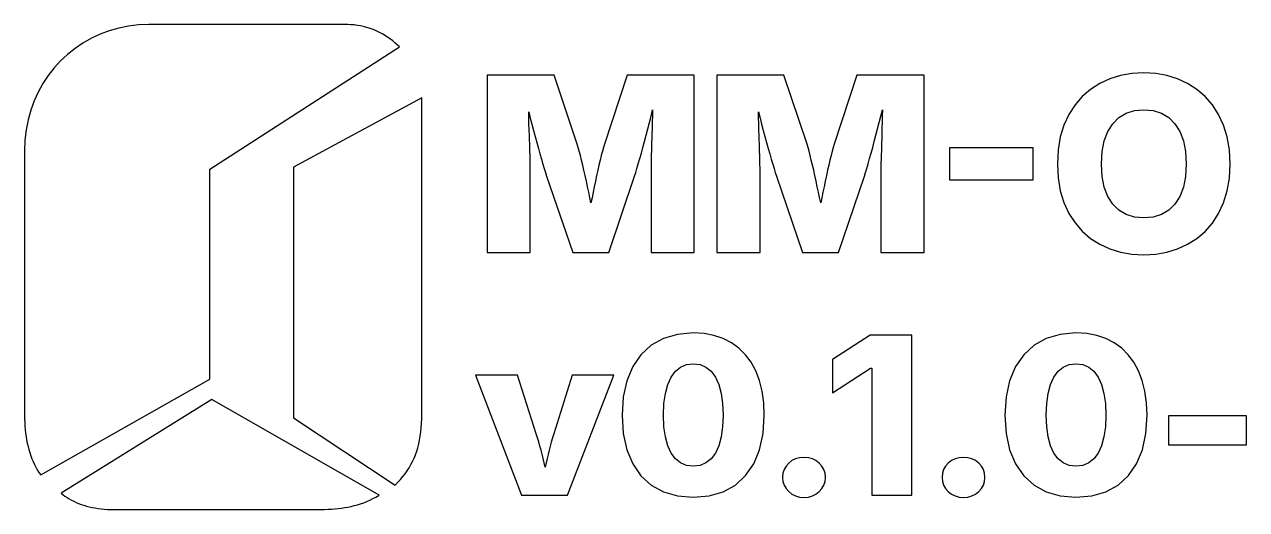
# Model space of a CAD drawing. Header units: metres. Extents: x 0.8 to 36.3, y 0.8 to 8.8.
# Drawn here: x 0.8 to 20.96, y 0.8 to 8.8 of the extents above; entities that cross this region are included whole.
import ezdxf

# ---------------------------------------------------------------- set-up
doc = ezdxf.new("R2010")
doc.units = ezdxf.units.M

msp = doc.modelspace()

# ---------------------------------------------------------------- linework, layer by layer
for p, q in [((2.19832, 8.6962), (2.0479, 8.6398)), ((2.35428, 8.74089), (2.19832, 8.6962)), ((2.51529, 8.77341), (2.35428, 8.74089)), ((2.68083, 8.79326), (2.51529, 8.77341)), ((2.85042, 8.79999), (2.68083, 8.79326)), ((6.0773, 8.79999), (2.85042, 8.79999)), ((6.13226, 8.79898), (6.0773, 8.79999)), ((6.1862, 8.79599), (6.13226, 8.79898)), ((6.23915, 8.79103), (6.1862, 8.79599)), ((6.29109, 8.78413), (6.23915, 8.79103)), ((6.34201, 8.77531), (6.29109, 8.78413)), ((6.39192, 8.7646), (6.34201, 8.77531)), ((6.44083, 8.75201), (6.39192, 8.7646)), ((6.48874, 8.73761), (6.44083, 8.75201)), ((6.53563, 8.72137), (6.48874, 8.73761)), ((6.58151, 8.70335), (6.53563, 8.72137)), ((6.62637, 8.68356), (6.58151, 8.70335)), ((6.67024, 8.66205), (6.62637, 8.68356)), ((1.7657, 8.49385), (1.63495, 8.40524)), ((1.90352, 8.57219), (1.7657, 8.49385)), ((2.0479, 8.6398), (1.90352, 8.57219)), ((6.7131, 8.63881), (6.67024, 8.66205)), ((6.75494, 8.61388), (6.7131, 8.63881)), ((6.79579, 8.58728), (6.75494, 8.61388)), ((6.83562, 8.55905), (6.79579, 8.58728)), ((6.87445, 8.52921), (6.83562, 8.55905)), ((6.91226, 8.49777), (6.87445, 8.52921)), ((6.94907, 8.46478), (6.91226, 8.49777)), ((1.51175, 8.30684), (1.39664, 8.19916)), ((1.63495, 8.40524), (1.51175, 8.30684)), ((3.85881, 6.41344), (6.98486, 8.43025)), ((6.98486, 8.43025), (6.94907, 8.46478)), ((1.29007, 8.08264), (1.1926, 7.95778)), ((1.39664, 8.19916), (1.29007, 8.08264)), ((1.1926, 7.95778), (1.10469, 7.82504)), ((9.53793, 7.9613), (8.43303, 7.9613)), ((8.43303, 7.9613), (8.43303, 5.03975)), ((9.91963, 6.82405), (9.53793, 7.9613)), ((10.7413, 7.9613), (10.3656, 6.82405)), ((11.8482, 7.9613), (10.7413, 7.9613)), ((11.8482, 5.03975), (11.8482, 7.9613)), ((13.3282, 7.9613), (12.2233, 7.9613)), ((12.2233, 7.9613), (12.2233, 5.03975)), ((13.7099, 6.82405), (13.3282, 7.9613)), ((14.5316, 7.9613), (14.1559, 6.82405)), ((15.6385, 7.9613), (14.5316, 7.9613)), ((15.6385, 5.03975), (15.6385, 7.9613)), ((18.7049, 7.90237), (18.5386, 7.82602)), ((18.8814, 7.95691), (18.7049, 7.90237)), ((19.068, 7.98962), (18.8814, 7.95691)), ((19.2648, 8.00053), (19.068, 7.98962)), ((19.4599, 7.98962), (19.2648, 8.00053)), ((19.6453, 7.95691), (19.4599, 7.98962)), ((19.821, 7.90237), (19.6453, 7.95691)), ((19.987, 7.82602), (19.821, 7.90237)), ((1.02689, 7.68494), (0.95966, 7.53792)), ((1.10469, 7.82504), (1.02689, 7.68494)), ((18.3857, 7.72871), (18.2496, 7.6113)), ((18.5386, 7.82602), (18.3857, 7.72871)), ((20.1399, 7.72871), (19.987, 7.82602)), ((20.2761, 7.6113), (20.1399, 7.72871)), ((0.95966, 7.53792), (0.90352, 7.38446)), ((7.35461, 7.5899), (5.23697, 6.44705)), ((7.35461, 2.37982), (7.35461, 7.5899)), ((18.1301, 7.4738), (18.0273, 7.31619)), ((18.2496, 7.6113), (18.1301, 7.4738)), ((20.3955, 7.4738), (20.2761, 7.6113)), ((20.4983, 7.31619), (20.3955, 7.4738)), ((0.90352, 7.38446), (0.85898, 7.22507)), ((9.12021, 7.26253), (9.11806, 7.35933)), ((9.11806, 7.35933), (9.14349, 7.25659)), ((9.12259, 7.16425), (9.12021, 7.26253)), ((11.1097, 7.18434), (11.1357, 7.28864)), ((11.1357, 7.28864), (11.1611, 7.39267)), ((11.159, 7.29366), (11.1566, 7.19269)), ((11.1611, 7.39267), (11.159, 7.29366)), ((12.9105, 7.26253), (12.9083, 7.35933)), ((12.9083, 7.35933), (12.9338, 7.25659)), ((12.9129, 7.16425), (12.9105, 7.26253)), ((14.9, 7.18434), (14.926, 7.28864)), ((14.926, 7.28864), (14.9514, 7.39267)), ((14.9493, 7.29366), (14.9469, 7.19269)), ((14.9514, 7.39267), (14.9493, 7.29366)), ((18.0273, 7.31619), (17.9447, 7.13937)), ((18.7505, 7.16325), (18.8527, 7.26363)), ((18.8527, 7.26363), (18.9725, 7.33531)), ((18.9725, 7.33531), (19.1099, 7.37833)), ((19.1099, 7.37833), (19.2648, 7.39267)), ((19.2648, 7.39267), (19.4189, 7.37833)), ((19.4189, 7.37833), (19.5556, 7.33531)), ((19.5556, 7.33531), (19.675, 7.26363)), ((19.675, 7.26363), (19.7771, 7.16325)), ((20.5809, 7.13937), (20.4983, 7.31619)), ((0.82655, 7.0602), (0.80672, 6.89034)), ((0.85898, 7.22507), (0.82655, 7.0602)), ((9.12523, 7.06448), (9.12259, 7.16425)), ((9.1281, 6.96326), (9.12523, 7.06448)), ((9.14349, 7.25659), (9.16956, 7.15421)), ((9.16956, 7.15421), (9.19624, 7.05219)), ((11.0557, 6.97502), (11.083, 7.07982)), ((11.083, 7.07982), (11.1097, 7.18434)), ((11.154, 7.08974), (11.1511, 6.98483)), ((11.1566, 7.19269), (11.154, 7.08974)), ((12.9155, 7.06448), (12.9129, 7.16425)), ((12.9184, 6.96326), (12.9155, 7.06448)), ((12.9338, 7.25659), (12.9598, 7.15421)), ((12.9598, 7.15421), (12.9865, 7.05219)), ((14.846, 6.97502), (14.8733, 7.07982)), ((14.8733, 7.07982), (14.9, 7.18434)), ((14.9443, 7.08974), (14.9414, 6.98483)), ((14.9469, 7.19269), (14.9443, 7.08974)), ((17.9447, 7.13937), (17.8857, 6.94415)), ((18.6688, 7.03569), (18.7505, 7.16325)), ((19.7771, 7.16325), (19.8588, 7.03569)), ((20.6399, 6.94415), (20.5809, 7.13937)), ((0.80672, 6.89034), (0.79999, 6.71596)), ((9.1339, 6.76645), (9.1281, 6.96326)), ((9.19624, 7.05219), (9.22356, 6.95053)), ((9.22356, 6.95053), (9.25085, 6.85109)), ((11.0017, 6.77332), (11.0284, 6.87215)), ((11.0284, 6.87215), (11.0557, 6.97502)), ((11.1511, 6.98483), (11.1453, 6.78067)), ((12.9242, 6.76645), (12.9184, 6.96326)), ((12.9865, 7.05219), (13.0138, 6.95053)), ((13.0138, 6.95053), (13.0411, 6.85109)), ((14.792, 6.77332), (14.8187, 6.87215)), ((14.8187, 6.87215), (14.846, 6.97502)), ((14.9414, 6.98483), (14.9356, 6.78067)), ((17.8857, 6.94415), (17.8503, 6.73056)), ((18.5754, 6.70335), (18.6104, 6.88239)), ((18.6104, 6.88239), (18.6688, 7.03569)), ((19.8588, 7.03569), (19.9172, 6.88239)), ((19.9172, 6.88239), (19.9522, 6.70335)), ((20.6753, 6.73056), (20.6399, 6.94415)), ((0.79999, 6.71596), (0.79999, 2.41344)), ((9.13916, 6.58383), (9.1339, 6.76645)), ((9.25085, 6.85109), (9.27754, 6.75568)), ((9.27754, 6.75568), (9.30359, 6.66431)), ((9.30359, 6.66431), (9.32901, 6.57698)), ((9.93527, 6.77025), (9.91963, 6.82405)), ((9.95204, 6.70886), (9.93527, 6.77025)), ((9.96992, 6.63988), (9.95204, 6.70886)), ((10.3332, 6.70862), (10.3153, 6.63931)), ((10.35, 6.77019), (10.3332, 6.70862)), ((10.3656, 6.82405), (10.35, 6.77019)), ((10.9502, 6.58777), (10.9756, 6.67853)), ((10.9756, 6.67853), (11.0017, 6.77332)), ((11.1453, 6.78067), (11.1401, 6.59171)), ((12.9294, 6.58383), (12.9242, 6.76645)), ((13.0411, 6.85109), (13.0678, 6.75568)), ((13.0678, 6.75568), (13.0939, 6.66431)), ((13.0939, 6.66431), (13.1193, 6.57698)), ((13.7256, 6.77025), (13.7099, 6.82405)), ((13.7423, 6.70886), (13.7256, 6.77025)), ((13.7602, 6.63988), (13.7423, 6.70886)), ((14.1235, 6.70862), (14.1056, 6.63931)), ((14.1403, 6.77019), (14.1235, 6.70862)), ((14.1559, 6.82405), (14.1403, 6.77019)), ((14.7405, 6.58777), (14.7659, 6.67853)), ((14.7659, 6.67853), (14.792, 6.77332)), ((14.9356, 6.78067), (14.9303, 6.59171)), ((17.4399, 6.76328), (16.0598, 6.76328)), ((16.0598, 6.76328), (16.0598, 6.23581)), ((17.4399, 6.23581), (17.4399, 6.76328)), ((17.8503, 6.73056), (17.8385, 6.49857)), ((18.5637, 6.49857), (18.5754, 6.70335)), ((19.9522, 6.70335), (19.9639, 6.49857)), ((20.6871, 6.49857), (20.6753, 6.73056)), ((9.14136, 6.5002), (9.13916, 6.58383)), ((9.14293, 6.42477), (9.14136, 6.5002)), ((9.32901, 6.57698), (9.35312, 6.49561)), ((9.35312, 6.49561), (9.37521, 6.42209)), ((9.98895, 6.56328), (9.96992, 6.63988)), ((10.0086, 6.48129), (9.98895, 6.56328)), ((10.0284, 6.39612), (10.0086, 6.48129)), ((10.2767, 6.47993), (10.2571, 6.39464)), ((10.2963, 6.5623), (10.2767, 6.47993)), ((10.3153, 6.63931), (10.2963, 6.5623)), ((10.9035, 6.42674), (10.926, 6.50316)), ((10.926, 6.50316), (10.9502, 6.58777)), ((11.1379, 6.50537), (11.1363, 6.42773)), ((11.1401, 6.59171), (11.1379, 6.50537)), ((12.9316, 6.5002), (12.9294, 6.58383)), ((12.9332, 6.42477), (12.9316, 6.5002)), ((13.1193, 6.57698), (13.1434, 6.49561)), ((13.1434, 6.49561), (13.1655, 6.42209)), ((13.7792, 6.56328), (13.7602, 6.63988)), ((13.7989, 6.48129), (13.7792, 6.56328)), ((13.8186, 6.39612), (13.7989, 6.48129)), ((14.067, 6.47993), (14.0474, 6.39464)), ((14.0866, 6.5623), (14.067, 6.47993)), ((14.1056, 6.63931), (14.0866, 6.5623)), ((14.6938, 6.42674), (14.7163, 6.50316)), ((14.7163, 6.50316), (14.7405, 6.58777)), ((14.9281, 6.50537), (14.9266, 6.42773)), ((14.9303, 6.59171), (14.9281, 6.50537)), ((17.8385, 6.49857), (17.8503, 6.2683)), ((18.5754, 6.29471), (18.5637, 6.49857)), ((19.9639, 6.49857), (19.9522, 6.29471)), ((20.6753, 6.26744), (20.6871, 6.49857)), ((3.85881, 2.95125), (3.85881, 6.41344)), ((5.23697, 6.44705), (5.23697, 2.31259)), ((9.14388, 6.35756), (9.14293, 6.42477)), ((9.1442, 6.29855), (9.14388, 6.35756)), ((9.1442, 5.03975), (9.1442, 6.29855)), ((9.37521, 6.42209), (9.39531, 6.3564)), ((9.39531, 6.3564), (9.41338, 6.29855)), ((9.41338, 6.29855), (9.84531, 5.03975)), ((10.0482, 6.30775), (10.0284, 6.39612)), ((10.0683, 6.21622), (10.0482, 6.30775)), ((10.2376, 6.30641), (10.218, 6.21523)), ((10.2571, 6.39464), (10.2376, 6.30641)), ((10.4379, 5.03975), (10.8638, 6.29855)), ((10.8638, 6.29855), (10.8828, 6.35855)), ((10.8828, 6.35855), (10.9035, 6.42674)), ((11.1353, 6.3588), (11.135, 6.29855)), ((11.135, 6.29855), (11.135, 5.03975)), ((11.1363, 6.42773), (11.1353, 6.3588)), ((12.9342, 6.35756), (12.9332, 6.42477)), ((12.9345, 6.29855), (12.9342, 6.35756)), ((12.9345, 5.03975), (12.9345, 6.29855)), ((13.1655, 6.42209), (13.1856, 6.3564)), ((13.1856, 6.3564), (13.2037, 6.29855)), ((13.2037, 6.29855), (13.6356, 5.03975)), ((13.8385, 6.30775), (13.8186, 6.39612)), ((13.8586, 6.21622), (13.8385, 6.30775)), ((14.0278, 6.30641), (14.0083, 6.21523)), ((14.0474, 6.39464), (14.0278, 6.30641)), ((14.2282, 5.03975), (14.6541, 6.29855)), ((14.6541, 6.29855), (14.6731, 6.35855)), ((14.6731, 6.35855), (14.6938, 6.42674)), ((14.9256, 6.3588), (14.9253, 6.29855)), ((14.9253, 6.29855), (14.9253, 5.03975)), ((14.9266, 6.42773), (14.9256, 6.3588)), ((17.8503, 6.2683), (17.8857, 6.05591)), ((18.6104, 6.11646), (18.5754, 6.29471)), ((19.9522, 6.29471), (19.9172, 6.11646)), ((20.6399, 6.05446), (20.6753, 6.26744)), ((10.0881, 6.12381), (10.0683, 6.21622)), ((10.1075, 6.03288), (10.0881, 6.12381)), ((10.1987, 6.12326), (10.1801, 6.03264)), ((10.218, 6.21523), (10.1987, 6.12326)), ((13.8784, 6.12381), (13.8586, 6.21622)), ((13.8978, 6.03288), (13.8784, 6.12381)), ((13.989, 6.12326), (13.9703, 6.03264)), ((14.0083, 6.21523), (13.989, 6.12326)), ((16.0598, 6.23581), (17.4399, 6.23581)), ((17.8857, 6.05591), (17.9447, 5.86142)), ((18.6688, 5.96382), (18.6104, 6.11646)), ((19.9172, 6.11646), (19.8588, 5.96382)), ((20.5809, 5.8596), (20.6399, 6.05446)), ((10.1263, 5.94342), (10.1075, 6.03288)), ((10.1447, 5.85544), (10.1263, 5.94342)), ((10.162, 5.94336), (10.1447, 5.85544)), ((10.1801, 6.03264), (10.162, 5.94336)), ((13.9166, 5.94342), (13.8978, 6.03288)), ((13.9349, 5.85544), (13.9166, 5.94342)), ((13.9523, 5.94336), (13.9349, 5.85544)), ((13.9703, 6.03264), (13.9523, 5.94336)), ((17.9447, 5.86142), (18.0273, 5.68481)), ((18.7505, 5.83679), (18.6688, 5.96382)), ((19.8588, 5.96382), (19.7771, 5.83679)), ((20.4983, 5.68288), (20.5809, 5.8596)), ((18.0273, 5.68481), (18.1301, 5.52724)), ((18.8527, 5.73686), (18.7505, 5.83679)), ((18.9725, 5.66548), (18.8527, 5.73686)), ((19.1099, 5.62265), (18.9725, 5.66548)), ((19.5556, 5.66548), (19.4189, 5.62265)), ((19.675, 5.73686), (19.5556, 5.66548)), ((19.7771, 5.83679), (19.675, 5.73686)), ((20.3955, 5.52534), (20.4983, 5.68288)), ((18.1301, 5.52724), (18.2496, 5.38974)), ((19.2648, 5.60837), (19.1099, 5.62265)), ((19.4189, 5.62265), (19.2648, 5.60837)), ((20.2761, 5.38803), (20.3955, 5.52534)), ((18.2496, 5.38974), (18.3857, 5.27234)), ((18.3857, 5.27234), (18.5386, 5.17503)), ((19.987, 5.17404), (20.1399, 5.27092)), ((20.1399, 5.27092), (20.2761, 5.38803)), ((8.43303, 5.03975), (9.1442, 5.03975)), ((9.84531, 5.03975), (10.4379, 5.03975)), ((11.135, 5.03975), (11.8482, 5.03975)), ((12.2233, 5.03975), (12.9345, 5.03975)), ((13.6356, 5.03975), (14.2282, 5.03975)), ((14.9253, 5.03975), (15.6385, 5.03975)), ((18.5386, 5.17503), (18.7049, 5.09869)), ((18.7049, 5.09869), (18.8814, 5.04416)), ((18.8814, 5.04416), (19.068, 5.01144)), ((19.4599, 5.01138), (19.6453, 5.04391)), ((19.6453, 5.04391), (19.821, 5.09813)), ((19.821, 5.09813), (19.987, 5.17404)), ((19.068, 5.01144), (19.2648, 5.00053)), ((19.2648, 5.00053), (19.4599, 5.01138)), ((11.5703, 3.68945), (11.3395, 3.62238)), ((11.8315, 3.71181), (11.5703, 3.68945)), ((12.0094, 3.70174), (11.8315, 3.71181)), ((12.1739, 3.67152), (12.0094, 3.70174)), ((12.325, 3.62115), (12.1739, 3.67152)), ((14.7517, 3.67638), (14.1297, 3.27258)), ((15.4355, 3.67638), (14.7517, 3.67638)), ((15.4355, 1.03754), (15.4355, 3.67638)), ((17.884, 3.68945), (17.6531, 3.62238)), ((18.1451, 3.71181), (17.884, 3.68945)), ((18.323, 3.70174), (18.1451, 3.71181)), ((18.4875, 3.67152), (18.323, 3.70174)), ((18.6386, 3.62115), (18.4875, 3.67152)), ((11.139, 3.51056), (10.9688, 3.35403)), ((11.3395, 3.62238), (11.139, 3.51056)), ((12.4628, 3.55063), (12.325, 3.62115)), ((12.5863, 3.46114), (12.4628, 3.55063)), ((12.6944, 3.35382), (12.5863, 3.46114)), ((17.4526, 3.51056), (17.2824, 3.35403)), ((17.6531, 3.62238), (17.4526, 3.51056)), ((18.7764, 3.55063), (18.6386, 3.62115)), ((18.8999, 3.46114), (18.7764, 3.55063)), ((19.0081, 3.35382), (18.8999, 3.46114)), ((10.9688, 3.35403), (10.8332, 3.15746)), ((12.7872, 3.22868), (12.6944, 3.35382)), ((12.8647, 3.08572), (12.7872, 3.22868)), ((14.1297, 3.27258), (14.1297, 2.72357)), ((17.2824, 3.35403), (17.1468, 3.15746)), ((19.1008, 3.22868), (19.0081, 3.35382)), ((19.1783, 3.08572), (19.1008, 3.22868)), ((10.8332, 3.15746), (10.7363, 2.92545)), ((11.468, 2.98302), (11.5385, 3.07948)), ((11.5385, 3.07948), (11.6226, 3.14839)), ((11.6226, 3.14839), (11.7203, 3.18973)), ((11.7203, 3.18973), (11.8315, 3.20351)), ((11.8315, 3.20351), (11.9436, 3.18973)), ((11.9436, 3.18973), (12.0418, 3.14839)), ((12.0418, 3.14839), (12.1262, 3.07948)), ((12.1262, 3.07948), (12.1968, 2.98302)), ((12.9258, 2.92618), (12.8647, 3.08572)), ((14.1297, 2.72357), (14.7573, 3.13266)), ((14.7573, 3.13266), (14.7761, 3.13266)), ((14.7761, 3.13266), (14.7761, 1.03754)), ((17.1468, 3.15746), (17.0499, 2.92545)), ((17.7817, 2.98302), (17.8522, 3.07948)), ((17.8522, 3.07948), (17.9362, 3.14839)), ((17.9362, 3.14839), (18.0339, 3.18973)), ((18.0339, 3.18973), (18.1451, 3.20351)), ((18.1451, 3.20351), (18.2572, 3.18973)), ((18.2572, 3.18973), (18.3554, 3.14839)), ((18.3554, 3.14839), (18.4398, 3.07948)), ((18.4398, 3.07948), (18.5104, 2.98302)), ((19.2394, 2.92618), (19.1783, 3.08572)), ((1.06889, 1.37141), (3.85881, 2.95125)), ((8.93063, 3.01755), (8.24121, 3.01755)), ((8.24121, 3.01755), (8.99994, 1.03754)), ((9.24347, 2.04878), (8.93063, 3.01755)), ((9.83734, 3.01755), (9.53011, 2.04878)), ((9.75679, 1.03754), (10.5193, 3.01755)), ((10.5193, 3.01755), (9.83734, 3.01755)), ((10.7363, 2.92545), (10.6781, 2.65804)), ((11.3725, 2.71582), (11.4123, 2.8611)), ((11.4123, 2.8611), (11.468, 2.98302)), ((12.1968, 2.98302), (12.2525, 2.8611)), ((12.2525, 2.8611), (12.2924, 2.71582)), ((12.9694, 2.75124), (12.9258, 2.92618)), ((17.0499, 2.92545), (16.9918, 2.65804)), ((17.6861, 2.71582), (17.7259, 2.8611)), ((17.7259, 2.8611), (17.7817, 2.98302)), ((18.5104, 2.98302), (18.5662, 2.8611)), ((18.5662, 2.8611), (18.606, 2.71582)), ((19.283, 2.75124), (19.2394, 2.92618)), ((10.6781, 2.65804), (10.6588, 2.35519)), ((11.3486, 2.54718), (11.3725, 2.71582)), ((12.2924, 2.71582), (12.3163, 2.54718)), ((12.9955, 2.56091), (12.9694, 2.75124)), ((16.9918, 2.65804), (16.9724, 2.35519)), ((17.6622, 2.54718), (17.6861, 2.71582)), ((18.606, 2.71582), (18.6299, 2.54718)), ((19.3092, 2.56091), (19.283, 2.75124)), ((3.89243, 2.61511), (1.40503, 1.06889)), ((6.64873, 1.03529), (3.89243, 2.61511)), ((11.3407, 2.35519), (11.3486, 2.54718)), ((12.3163, 2.54718), (12.3242, 2.35519)), ((13.0043, 2.35519), (12.9955, 2.56091)), ((17.6543, 2.35519), (17.6622, 2.54718)), ((18.6299, 2.54718), (18.6378, 2.35519)), ((19.3179, 2.35519), (19.3092, 2.56091)), ((0.79999, 2.41344), (0.80051, 2.3532)), ((0.80051, 2.3532), (0.80208, 2.2935)), ((0.80208, 2.2935), (0.80476, 2.23442)), ((0.80476, 2.23442), (0.80859, 2.17599)), ((5.23697, 2.31259), (6.91763, 1.20335)), ((7.34543, 2.15085), (7.35054, 2.22437)), ((7.35054, 2.22437), (7.35361, 2.30064)), ((7.35361, 2.30064), (7.35461, 2.37982)), ((10.6588, 2.35519), (10.6781, 2.05244)), ((11.3486, 2.16414), (11.3407, 2.35519)), ((12.3242, 2.35519), (12.3163, 2.16414)), ((12.985, 2.05318), (13.0043, 2.35519)), ((16.9724, 2.35519), (16.9918, 2.05244)), ((17.6622, 2.16414), (17.6543, 2.35519)), ((18.6378, 2.35519), (18.6299, 2.16414)), ((19.2986, 2.05318), (19.3179, 2.35519)), ((20.9586, 2.34456), (19.6716, 2.34456)), ((19.6716, 2.34456), (19.6716, 1.86815)), ((20.9586, 1.86815), (20.9586, 2.34456)), ((0.80859, 2.17599), (0.81364, 2.11827)), ((0.81364, 2.11827), (0.81996, 2.06131)), ((0.81996, 2.06131), (0.82758, 2.00514)), ((7.32887, 2.01166), (7.33821, 2.07999)), ((7.33821, 2.07999), (7.34543, 2.15085)), ((9.2645, 1.98215), (9.24347, 2.04878)), ((9.53011, 2.04878), (9.50914, 1.98143)), ((10.6781, 2.05244), (10.7363, 1.78535)), ((11.3723, 1.99655), (11.3486, 2.16414)), ((12.3163, 2.16414), (12.2924, 1.99655)), ((12.9272, 1.78647), (12.985, 2.05318)), ((16.9918, 2.05244), (17.0499, 1.78535)), ((17.6859, 1.99655), (17.6622, 2.16414)), ((18.6299, 2.16414), (18.606, 1.99655)), ((19.2408, 1.78647), (19.2986, 2.05318)), ((0.82758, 2.00514), (0.83656, 1.94984)), ((0.83656, 1.94984), (0.84695, 1.89545)), ((0.84695, 1.89545), (0.85881, 1.84201)), ((0.85881, 1.84201), (0.87219, 1.78958)), ((7.26987, 1.76099), (7.28792, 1.8205)), ((7.28792, 1.8205), (7.30376, 1.88203)), ((7.30376, 1.88203), (7.3174, 1.94571)), ((7.3174, 1.94571), (7.32887, 2.01166)), ((9.28445, 1.91507), (9.2645, 1.98215)), ((9.30336, 1.84755), (9.28445, 1.91507)), ((9.32121, 1.77959), (9.30336, 1.84755)), ((9.47073, 1.84639), (9.45328, 1.7787)), ((9.48935, 1.91396), (9.47073, 1.84639)), ((9.50914, 1.98143), (9.48935, 1.91396)), ((11.4118, 1.85243), (11.3723, 1.99655)), ((11.4671, 1.73177), (11.4118, 1.85243)), ((12.2525, 1.85243), (12.1968, 1.73177)), ((12.2924, 1.99655), (12.2525, 1.85243)), ((17.7254, 1.85243), (17.6859, 1.99655)), ((17.7807, 1.73177), (17.7254, 1.85243)), ((18.5662, 1.85243), (18.5104, 1.73177)), ((18.606, 1.99655), (18.5662, 1.85243)), ((19.6716, 1.86815), (20.9586, 1.86815)), ((0.87219, 1.78958), (0.88711, 1.7382)), ((0.88711, 1.7382), (0.90367, 1.68796)), ((0.90367, 1.68796), (0.92188, 1.63885)), ((0.92188, 1.63885), (0.9418, 1.59096)), ((7.20215, 1.59328), (7.22701, 1.64749)), ((7.22701, 1.64749), (7.24957, 1.70335)), ((7.24957, 1.70335), (7.26987, 1.76099)), ((9.33849, 1.71095), (9.32121, 1.77959)), ((9.35565, 1.64145), (9.33849, 1.71095)), ((9.37268, 1.57104), (9.35565, 1.64145)), ((9.42052, 1.64122), (9.40483, 1.571)), ((9.43666, 1.71046), (9.42052, 1.64122)), ((9.45328, 1.7787), (9.43666, 1.71046)), ((10.7363, 1.78535), (10.8332, 1.55389)), ((11.5373, 1.63647), (11.4671, 1.73177)), ((11.6215, 1.56841), (11.5373, 1.63647)), ((12.1262, 1.63647), (12.0418, 1.56841)), ((12.1968, 1.73177), (12.1262, 1.63647)), ((12.8309, 1.55507), (12.9272, 1.78647)), ((13.5207, 1.63725), (13.4607, 1.60764)), ((13.5867, 1.65503), (13.5207, 1.63725)), ((13.6586, 1.66095), (13.5867, 1.65503)), ((13.7306, 1.65503), (13.6586, 1.66095)), ((13.7965, 1.63725), (13.7306, 1.65503)), ((13.8565, 1.60764), (13.7965, 1.63725)), ((16.1515, 1.63725), (16.0915, 1.60764)), ((16.2175, 1.65503), (16.1515, 1.63725)), ((16.2894, 1.66095), (16.2175, 1.65503)), ((16.3614, 1.65503), (16.2894, 1.66095)), ((16.4273, 1.63725), (16.3614, 1.65503)), ((16.4873, 1.60764), (16.4273, 1.63725)), ((17.0499, 1.78535), (17.1468, 1.55389)), ((17.851, 1.63647), (17.7807, 1.73177)), ((17.9351, 1.56841), (17.851, 1.63647)), ((18.4398, 1.63647), (18.3554, 1.56841)), ((18.5104, 1.73177), (18.4398, 1.63647)), ((19.1445, 1.55507), (19.2408, 1.78647)), ((0.9418, 1.59096), (0.96349, 1.54433)), ((0.96349, 1.54433), (0.987, 1.49901)), ((0.987, 1.49901), (1.01236, 1.45505)), ((1.01236, 1.45505), (1.03964, 1.41251)), ((1.03964, 1.41251), (1.06889, 1.37141)), ((7.07925, 1.39024), (7.11354, 1.43918)), ((7.11354, 1.43918), (7.14543, 1.48924)), ((7.14543, 1.48924), (7.17496, 1.54056)), ((7.17496, 1.54056), (7.20215, 1.59328)), ((9.3896, 1.49977), (9.37268, 1.57104)), ((9.40483, 1.571), (9.3896, 1.49977)), ((10.8332, 1.55389), (10.9688, 1.35809)), ((11.7195, 1.52756), (11.6215, 1.56841)), ((11.8315, 1.51395), (11.7195, 1.52756)), ((11.9436, 1.52756), (11.8315, 1.51395)), ((12.0418, 1.56841), (11.9436, 1.52756)), ((12.6961, 1.35898), (12.8309, 1.55507)), ((13.3301, 1.4597), (13.3109, 1.39766)), ((13.362, 1.51587), (13.3301, 1.4597)), ((13.4066, 1.56618), (13.362, 1.51587)), ((13.4607, 1.60764), (13.4066, 1.56618)), ((13.9106, 1.56618), (13.8565, 1.60764)), ((13.9552, 1.51587), (13.9106, 1.56618)), ((13.9872, 1.4597), (13.9552, 1.51587)), ((14.0063, 1.39766), (13.9872, 1.4597)), ((15.9609, 1.4597), (15.9417, 1.39766)), ((15.9928, 1.51587), (15.9609, 1.4597)), ((16.0374, 1.56618), (15.9928, 1.51587)), ((16.0915, 1.60764), (16.0374, 1.56618)), ((16.5414, 1.56618), (16.4873, 1.60764)), ((16.586, 1.51587), (16.5414, 1.56618)), ((16.618, 1.4597), (16.586, 1.51587)), ((16.6371, 1.39766), (16.618, 1.4597)), ((17.1468, 1.55389), (17.2824, 1.35809)), ((18.0331, 1.52756), (17.9351, 1.56841)), ((18.1451, 1.51395), (18.0331, 1.52756)), ((18.2572, 1.52756), (18.1451, 1.51395)), ((18.3554, 1.56841), (18.2572, 1.52756)), ((19.0097, 1.35898), (19.1445, 1.55507)), ((6.91763, 1.20335), (6.96176, 1.24901)), ((6.96176, 1.24901), (7.00339, 1.29529)), ((7.00339, 1.29529), (7.04254, 1.34233)), ((7.04254, 1.34233), (7.07925, 1.39024)), ((10.9688, 1.35809), (11.139, 1.20235)), ((12.5265, 1.20285), (12.6961, 1.35898)), ((13.3109, 1.39766), (13.3046, 1.32976)), ((13.3046, 1.32976), (13.3109, 1.26262)), ((13.3109, 1.26262), (13.3301, 1.20113)), ((13.9872, 1.20113), (14.0063, 1.26262)), ((14.0127, 1.32976), (14.0063, 1.39766)), ((14.0063, 1.26262), (14.0127, 1.32976)), ((15.9417, 1.39766), (15.9353, 1.32976)), ((15.9353, 1.32976), (15.9417, 1.26262)), ((15.9417, 1.26262), (15.9609, 1.20113)), ((16.618, 1.20113), (16.6371, 1.26262)), ((16.6435, 1.32976), (16.6371, 1.39766)), ((16.6371, 1.26262), (16.6435, 1.32976)), ((17.2824, 1.35809), (17.4526, 1.20235)), ((18.8401, 1.20285), (19.0097, 1.35898)), ((1.40503, 1.06889), (1.43604, 1.0442)), ((1.43604, 1.0442), (1.46854, 1.02052)), ((1.46854, 1.02052), (1.50249, 0.99792)), ((6.5983, 1.00627), (6.64873, 1.03529)), ((8.99994, 1.03754), (9.75679, 1.03754)), ((11.139, 1.20235), (11.3395, 1.09111)), ((11.3395, 1.09111), (11.5703, 1.02437)), ((11.5703, 1.02437), (11.8315, 1.00212)), ((11.8315, 1.00212), (12.0942, 1.02443)), ((12.0942, 1.02443), (12.3259, 1.09134)), ((12.3259, 1.09134), (12.5265, 1.20285)), ((13.3301, 1.20113), (13.362, 1.14528)), ((13.362, 1.14528), (13.4066, 1.09509)), ((13.4066, 1.09509), (13.4607, 1.05363)), ((13.4607, 1.05363), (13.5207, 1.02403)), ((13.5207, 1.02403), (13.5867, 1.00627)), ((13.7306, 1.00627), (13.7965, 1.02403)), ((13.7965, 1.02403), (13.8565, 1.05363)), ((13.8565, 1.05363), (13.9106, 1.09509)), ((13.9106, 1.09509), (13.9552, 1.14528)), ((13.9552, 1.14528), (13.9872, 1.20113)), ((14.7761, 1.03754), (15.4355, 1.03754)), ((15.9609, 1.20113), (15.9928, 1.14528)), ((15.9928, 1.14528), (16.0374, 1.09509)), ((16.0374, 1.09509), (16.0915, 1.05363)), ((16.0915, 1.05363), (16.1515, 1.02403)), ((16.1515, 1.02403), (16.2175, 1.00627)), ((16.3614, 1.00627), (16.4273, 1.02403)), ((16.4273, 1.02403), (16.4873, 1.05363)), ((16.4873, 1.05363), (16.5414, 1.09509)), ((16.5414, 1.09509), (16.586, 1.14528)), ((16.586, 1.14528), (16.618, 1.20113)), ((17.4526, 1.20235), (17.6531, 1.09111)), ((17.6531, 1.09111), (17.884, 1.02437)), ((17.884, 1.02437), (18.1451, 1.00212)), ((18.1451, 1.00212), (18.4078, 1.02443)), ((18.4078, 1.02443), (18.6395, 1.09134)), ((18.6395, 1.09134), (18.8401, 1.20285)), ((1.50249, 0.99792), (1.53787, 0.9764)), ((1.53787, 0.9764), (1.57468, 0.95598)), ((1.57468, 0.95598), (1.61287, 0.93669)), ((1.61287, 0.93669), (1.65242, 0.91858)), ((1.65242, 0.91858), (1.6933, 0.90164)), ((1.6933, 0.90164), (1.7355, 0.88591)), ((1.7355, 0.88591), (1.77898, 0.87141)), ((1.77898, 0.87141), (1.82373, 0.85818)), ((1.82373, 0.85818), (1.86971, 0.84624)), ((1.86971, 0.84624), (1.9169, 0.83562)), ((1.9169, 0.83562), (1.96527, 0.82631)), ((1.96527, 0.82631), (2.0148, 0.81837)), ((2.0148, 0.81837), (2.06548, 0.81183)), ((2.06548, 0.81183), (2.11725, 0.80669)), ((2.11725, 0.80669), (2.1701, 0.80298)), ((5.80759, 0.8051), (5.86407, 0.80839)), ((5.86407, 0.80839), (5.91978, 0.8127)), ((5.91978, 0.8127), (5.97481, 0.81812)), ((5.97481, 0.81812), (6.02917, 0.82474)), ((6.02917, 0.82474), (6.08293, 0.83266)), ((6.08293, 0.83266), (6.13612, 0.84201)), ((6.13612, 0.84201), (6.18883, 0.85286)), ((6.18883, 0.85286), (6.24107, 0.86534)), ((6.24107, 0.86534), (6.29291, 0.87952)), ((6.29291, 0.87952), (6.34439, 0.89552)), ((6.34439, 0.89552), (6.39558, 0.91344)), ((6.39558, 0.91344), (6.44652, 0.93337)), ((6.44652, 0.93337), (6.49724, 0.95541)), ((6.49724, 0.95541), (6.54782, 0.97969)), ((6.54782, 0.97969), (6.5983, 1.00627)), ((13.5867, 1.00627), (13.6586, 1.00034)), ((13.6586, 1.00034), (13.7306, 1.00627)), ((16.2175, 1.00627), (16.2894, 1.00034)), ((16.2894, 1.00034), (16.3614, 1.00627)), ((2.1701, 0.80298), (2.22403, 0.80075)), ((2.22403, 0.80075), (2.27898, 0.79999)), ((2.27898, 0.79999), (5.5731, 0.79999)), ((5.5731, 0.79999), (5.6331, 0.80026)), ((5.6331, 0.80026), (5.69215, 0.80113)), ((5.69215, 0.80113), (5.75031, 0.80272)), ((5.75031, 0.80272), (5.80759, 0.8051))]:
    msp.add_line(p, q)

doc.saveas('drawing.dxf')
